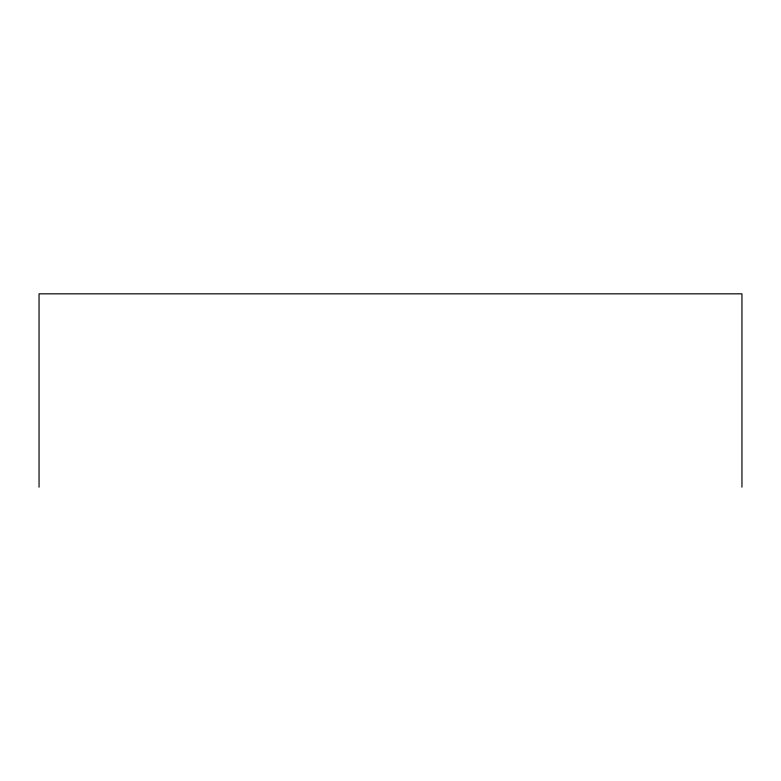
<?xml version="1.0" encoding="UTF-8"?>
<svg xmlns="http://www.w3.org/2000/svg" width="781" height="781" viewBox="0 0 781 781"><rect width="100%" height="100%" fill="white"/><g stroke="black" fill="none" stroke-linecap="round" stroke-linejoin="round"><path stroke-width="1.17" d="M741.95 487.168L741.95 293.832L39.05 293.832L39.05 487.168"/></g></svg>
